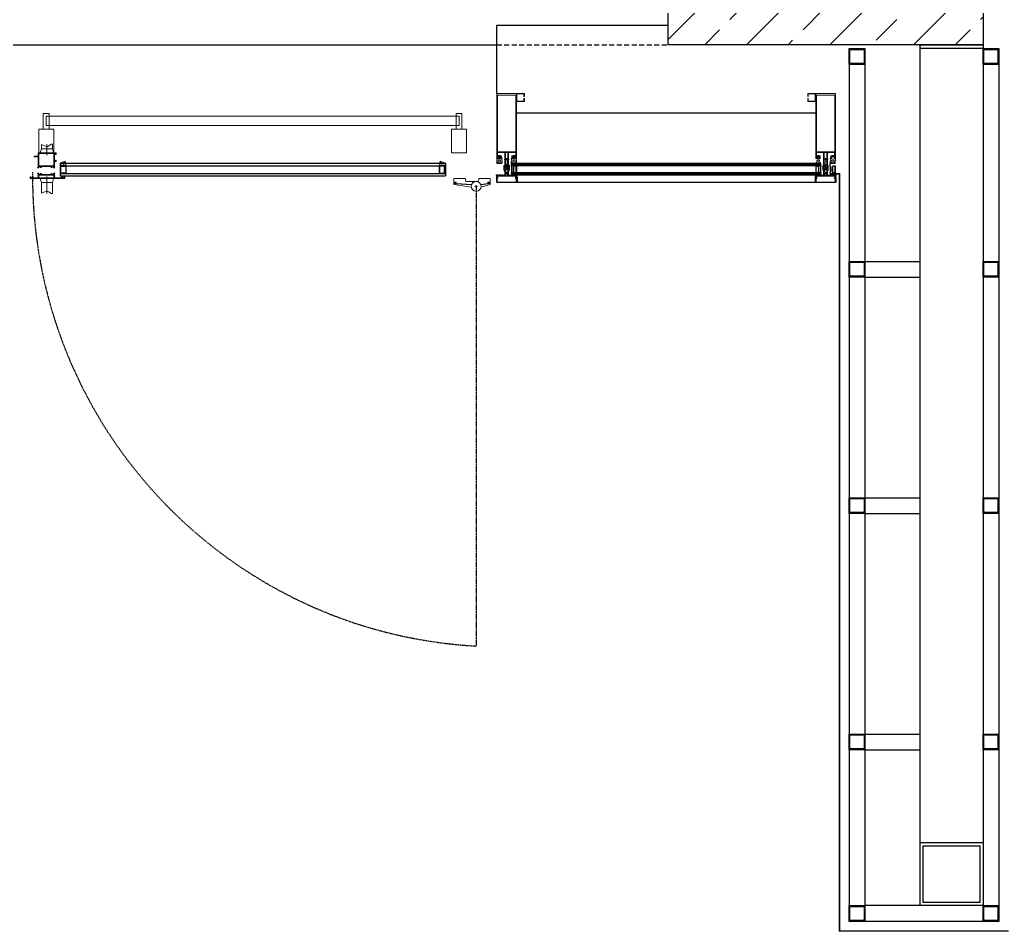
# Model space of a CAD drawing. Header units: metres. Extents: x -11418 to 773, y -8631 to 3561.
# Drawn here: x -1923.1 to -1672, y -8630.9 to -8399.5 of the extents above; entities that cross this region are included whole.
import ezdxf

# ---------------------------------------------------------------- set-up
doc = ezdxf.new("R2010")
doc.units = ezdxf.units.M
doc.header["$LTSCALE"] = 0.01
doc.header["$MEASUREMENT"] = 0
doc.linetypes.add('HIDDEN', pattern=[9.525, 6.35, -3.175])
doc.layers.get('0').update_dxf_attribs({"color": 30, "lineweight": 0})
for name, color, linetype in [('AG-DOOR-OPENING', 9, 'HIDDEN'), ('AG-ELEV-02', 152, 'Continuous'), ('AG-HIDDEN', 9, 'HIDDEN'), ('AR-STEEL', 122, 'Continuous'), ('CAM', 1, 'Continuous'), ('V-0_Hatch_Concrete', 252, 'Continuous'), ('V-2_Column', 160, 'Continuous')]:
    doc.layers.add(name, color=color, linetype=linetype)
doc.layers.add('AG-Profile_Aluminium', color=122, linetype='Continuous', lineweight=9)

# ---------------------------------------------------------------- blocks, each defined once
blk = doc.blocks.new('150714_ARSA$0$KOLON 80X120')
at = {"layer": 'V-0_Hatch_Concrete'}
h = blk.add_hatch(dxfattribs=at)
h.set_pattern_fill('ANSI33', color=256, scale=60)
h.set_pattern_definition([(45, (-19036.79, -4512.143), (-10.606602, 10.606602), []), (45, (-19026.183, -4512.143), (-10.606602, 10.606602), [7.5, -3.75])])
h.paths.add_polyline_path([(0, 100), (80, 100), (80, 0), (0, 0)])
at = {"layer": 'V-2_Column'}
blk.add_lwpolyline([(0, 100), (80, 100), (80, 0), (0, 0), (0, 100)], dxfattribs=at)
blk = doc.blocks.new('A$C0D064DF4')
at = {"layer": 'AG-Profile_Aluminium'}
for points in [[(410.5, -1327.3), (436, -1327.3), (436, -3249.6)], [(435, -3250.6), (435, -1328.3), (410.5, -1328.3)], [(865, -3250.6), (435, -3250.6)], [(436, -3249.6), (864, -3249.6)]]:
    blk.add_lwpolyline(points, dxfattribs=at)
blk = doc.blocks.new('A$C671812AB')
at = {"layer": 'AG-ELEV-02', "ltscale": 2.5}
for p, q in [((6993.9, -3273.1), (6993.9, -3098.5)), ((6993.9, -3098.5), (7428.9, -3098.5)), ((5753.9, -3148.5), (6993.9, -3148.5)), ((7803.9, -3322.6), (7043.9, -3322.6))]:
    blk.add_line(p, q, dxfattribs=at)
at = {"layer": 'AG-ELEV-02'}
for p, q in [((8068.9, -5174.1), (8068.9, -3158.5)), ((7888.9, -3198.5), (7888.9, -5334.1)), ((7928.9, -3198.5), (7928.9, -5334.1)), ((8228.9, -3198.5), (8228.9, -5174.1)), ((8268.9, -3198.5), (8268.9, -5334.1)), ((7045.4, -3482.8), (7045.4, -3498.5)), ((7802.5, -3482.8), (7802.5, -3498.5)), ((7855.4, -3482.8), (7855.4, -3498.5)), ((7805, -3498.5), (7045.4, -3498.5)), ((7928.9, -3698.5), (8068.9, -3698.5)), ((7928.9, -3738.5), (8068.9, -3738.5)), ((7928.9, -4298.5), (8068.9, -4298.5)), ((7928.9, -4338.5), (8068.9, -4338.5)), ((7928.9, -4898.5), (8068.9, -4898.5)), ((7928.9, -4938.5), (8068.9, -4938.5))]:
    blk.add_line(p, q, dxfattribs=at)
blk.add_lwpolyline([(8068.9, -3148.5), (8228.9, -3148.5), (8228.9, -3158.5), (8068.9, -3158.5)], close=True, dxfattribs=at)
for points in [[(8228.9, -5334.1), (7928.9, -5334.1)], [(8228.9, -5374.1), (7928.9, -5374.1)]]:
    blk.add_lwpolyline(points, dxfattribs=at)
at = {"layer": 'AG-HIDDEN', "ltscale": 200}
blk.add_line((6993.9, -3148.5), (7428.9, -3148.5), dxfattribs=at)
at = {"layer": 'AG-Profile_Aluminium'}
for points in [[(7034.7, -3436.3), (7034.3, -3437.1, -0.280185), (7033.9, -3437.4), (7032.8, -3437.4, -0.414214), (7032.3, -3436.9), (7032.3, -3431.9, -0.414214), (7033.8, -3430.4), (7035.7, -3430.4), (7035.7, -3429.9, -0.414214), (7036.2, -3429.4), (7039.2, -3429.4, -0.414214), (7039.7, -3429.9), (7039.7, -3430.4), (7041.9, -3430.4), (7041.9, -3423.9, 0.414214), (7040.4, -3422.4), (7023.9, -3422.4), (7023.9, -3439.4), (7024.5, -3439.4), (7024.5, -3440.2, -0.414898), (7024.3, -3440.4), (7023.9, -3440.4), (7023.9, -3458.4), (7022.9, -3459.4), (7022, -3459.4, -0.401727), (7020.7, -3458.3), (7021.2, -3458), (7020.7, -3457.7), (7020.7, -3456.9), (7020.7, -3456.9), (7021.2, -3456.6), (7020.7, -3456.3), (7020.7, -3455.4), (7021.2, -3455.2), (7020.7, -3454.9), (7020.7, -3454), (7021.2, -3453.7), (7020.7, -3453.5), (7020.7, -3452.6), (7021.2, -3452.3), (7020.7, -3452), (7020.7, -3451.2), (7021.2, -3450.9), (7020.7, -3450.6), (7020.7, -3449.8), (7021.2, -3449.5), (7020.7, -3449.2), (7020.7, -3448.4), (7021.2, -3448.1), (7020.7, -3447.8), (7020.7, -3447), (7021.2, -3446.7), (7020.7, -3446.4), (7020.7, -3445.6), (7021.2, -3445.3), (7020.7, -3445), (7020.7, -3444.2), (7021.2, -3443.9), (7020.7, -3443.6), (7020.7, -3442.7), (7021.2, -3442.5), (7020.7, -3442.2), (7020.7, -3441.7), (7019.3, -3440.3, 0.414204), (7018.6, -3440.3), (7017.1, -3441.7), (7017.1, -3442.9), (7016.6, -3443.2), (7017.1, -3443.4), (7017.1, -3444.3), (7016.6, -3444.6), (7017.1, -3444.9), (7017.1, -3445.7), (7016.6, -3446), (7017.1, -3446.3), (7017.1, -3447.1), (7016.6, -3447.4), (7017.1, -3447.7), (7017.1, -3448.5), (7016.6, -3448.8), (7017.1, -3449.1), (7017.1, -3449.9), (7016.6, -3450.2), (7017.1, -3450.5), (7017.1, -3451.3), (7016.6, -3451.6), (7017.1, -3451.9), (7017.1, -3452.8), (7016.6, -3453), (7017.1, -3453.3), (7017.1, -3454.2), (7016.6, -3454.5), (7017.1, -3454.7), (7017.1, -3455.6), (7016.6, -3455.9), (7017.1, -3456.2), (7017.1, -3457), (7016.6, -3457.3), (7017.1, -3457.6), (7017.1, -3458.4), (7016.6, -3458.7), (7016.9, -3458.9, -0.259555), (7016, -3459.4), (7014.9, -3459.4), (7013.9, -3458.4), (7013.9, -3440.4), (7013.5, -3440.4, -0.414214), (7013.3, -3440.2), (7013.3, -3439.4), (7013.9, -3439.4), (7013.9, -3422.4), (6997.4, -3422.4, 0.414214), (6995.9, -3423.9), (6995.9, -3430.4), (6998.1, -3430.4), (6998.1, -3429.9, -0.414214), (6998.6, -3429.4), (7001.6, -3429.4, -0.414214), (7002.1, -3429.9), (7002.1, -3430.4), (7004, -3430.4, -0.414214), (7005.5, -3431.9), (7005.5, -3436.9, -0.414214), (7005, -3437.4), (7004, -3437.4, -0.280185), (7003.6, -3437.1), (7003.1, -3436.3), (7003.1, -3435.9), (7004.3, -3435.9), (7004.3, -3432.9, 0.414214), (7003.8, -3432.4), (7000.6, -3432.4), (7000.1, -3431.9), (6999.6, -3432.4), (6996.4, -3432.4, 0.414214), (6995.9, -3432.9), (6995.9, -3435.9), (6997.1, -3435.9), (6997.1, -3436.3), (6996.7, -3437.1, -0.280185), (6996.3, -3437.4), (6994.4, -3437.4, -0.414214), (6993.9, -3436.9), (6993.9, -3273.1, -0.414214), (6994.4, -3272.6), (7043.4, -3272.6, -0.400911), (7043.9, -3273.1), (7043.9, -3436.9, -0.414214), (7043.4, -3437.4), (7041.6, -3437.4, -0.280185), (7041.2, -3437.1), (7040.7, -3436.3), (7040.7, -3435.9), (7041.9, -3435.9), (7041.9, -3432.9, 0.414214), (7041.4, -3432.4), (7038.2, -3432.4), (7037.7, -3431.9), (7037.2, -3432.4), (7034, -3432.4, 0.414214), (7033.5, -3432.9), (7033.5, -3435.9), (7034.7, -3435.9)], [(7844.7, -3436.3), (7844.3, -3437.1, -0.280185), (7843.9, -3437.4), (7842.8, -3437.4, -0.414214), (7842.3, -3436.9), (7842.3, -3431.9, -0.414214), (7843.8, -3430.4), (7845.7, -3430.4), (7845.7, -3429.9, -0.414214), (7846.2, -3429.4), (7849.2, -3429.4, -0.414214), (7849.7, -3429.9), (7849.7, -3430.4), (7851.9, -3430.4), (7851.9, -3423.9, 0.414214), (7850.4, -3422.4), (7833.9, -3422.4), (7833.9, -3439.4), (7834.5, -3439.4), (7834.5, -3440.2, -0.414898), (7834.3, -3440.4), (7833.9, -3440.4), (7833.9, -3458.4), (7832.9, -3459.4), (7832, -3459.4, -0.401727), (7830.7, -3458.3), (7831.2, -3458), (7830.7, -3457.7), (7830.7, -3456.9), (7830.7, -3456.9), (7831.2, -3456.6), (7830.7, -3456.3), (7830.7, -3455.4), (7831.2, -3455.2), (7830.7, -3454.9), (7830.7, -3454), (7831.2, -3453.7), (7830.7, -3453.5), (7830.7, -3452.6), (7831.2, -3452.3), (7830.7, -3452), (7830.7, -3451.2), (7831.2, -3450.9), (7830.7, -3450.6), (7830.7, -3449.8), (7831.2, -3449.5), (7830.7, -3449.2), (7830.7, -3448.4), (7831.2, -3448.1), (7830.7, -3447.8), (7830.7, -3447), (7831.2, -3446.7), (7830.7, -3446.4), (7830.7, -3445.6), (7831.2, -3445.3), (7830.7, -3445), (7830.7, -3444.2), (7831.2, -3443.9), (7830.7, -3443.6), (7830.7, -3442.7), (7831.2, -3442.5), (7830.7, -3442.2), (7830.7, -3441.7), (7829.3, -3440.3, 0.414204), (7828.6, -3440.3), (7827.1, -3441.7), (7827.1, -3442.9), (7826.6, -3443.2), (7827.1, -3443.4), (7827.1, -3444.3), (7826.6, -3444.6), (7827.1, -3444.9), (7827.1, -3445.7), (7826.6, -3446), (7827.1, -3446.3), (7827.1, -3447.1), (7826.6, -3447.4), (7827.1, -3447.7), (7827.1, -3448.5), (7826.6, -3448.8), (7827.1, -3449.1), (7827.1, -3449.9), (7826.6, -3450.2), (7827.1, -3450.5), (7827.1, -3451.3), (7826.6, -3451.6), (7827.1, -3451.9), (7827.1, -3452.8), (7826.6, -3453), (7827.1, -3453.3), (7827.1, -3454.2), (7826.6, -3454.5), (7827.1, -3454.7), (7827.1, -3455.6), (7826.6, -3455.9), (7827.1, -3456.2), (7827.1, -3457), (7826.6, -3457.3), (7827.1, -3457.6), (7827.1, -3458.4), (7826.6, -3458.7), (7826.9, -3458.9, -0.259555), (7826, -3459.4), (7824.9, -3459.4), (7823.9, -3458.4), (7823.9, -3440.4), (7823.5, -3440.4, -0.414214), (7823.3, -3440.2), (7823.3, -3439.4), (7823.9, -3439.4), (7823.9, -3422.4), (7807.4, -3422.4, 0.414214), (7805.9, -3423.9), (7805.9, -3430.4), (7808.1, -3430.4), (7808.1, -3429.9, -0.414214), (7808.6, -3429.4), (7811.6, -3429.4, -0.414214), (7812.1, -3429.9), (7812.1, -3430.4), (7814, -3430.4, -0.414214), (7815.5, -3431.9), (7815.5, -3436.9, -0.414214), (7815, -3437.4), (7814, -3437.4, -0.280185), (7813.6, -3437.1), (7813.1, -3436.3), (7813.1, -3435.9), (7814.3, -3435.9), (7814.3, -3432.9, 0.414214), (7813.8, -3432.4), (7810.6, -3432.4), (7810.1, -3431.9), (7809.6, -3432.4), (7806.4, -3432.4, 0.414214), (7805.9, -3432.9), (7805.9, -3435.9), (7807.1, -3435.9), (7807.1, -3436.3), (7806.7, -3437.1, -0.280185), (7806.3, -3437.4), (7804.4, -3437.4, -0.414214), (7803.9, -3436.9), (7803.9, -3273.1, -0.414214), (7804.4, -3272.6), (7853.4, -3272.6, -0.400911), (7853.9, -3273.1), (7853.9, -3436.9, -0.414214), (7853.4, -3437.4), (7851.6, -3437.4, -0.280185), (7851.2, -3437.1), (7850.7, -3436.3), (7850.7, -3435.9), (7851.9, -3435.9), (7851.9, -3432.9, 0.414214), (7851.4, -3432.4), (7848.2, -3432.4), (7847.7, -3431.9), (7847.2, -3432.4), (7844, -3432.4, 0.414214), (7843.5, -3432.9), (7843.5, -3435.9), (7844.7, -3435.9)], [(7019.3, -3437.7, 0.414204), (7018.6, -3437.7), (7016.6, -3439.6, -0.668177), (7015.8, -3439.2), (7015.8, -3422.4), (7022.1, -3422.4), (7022.1, -3439.2, -0.668169), (7021.2, -3439.6)], [(7829.3, -3437.7, 0.414204), (7828.6, -3437.7), (7826.6, -3439.6, -0.668177), (7825.8, -3439.2), (7825.8, -3422.4), (7832.1, -3422.4), (7832.1, -3439.2, -0.668169), (7831.2, -3439.6)], [(7020.7, -3477.7), (7020.7, -3478.1), (7021.2, -3478.9, 0.280182), (7021.6, -3479.2), (7023.4, -3479.2, 0.414214), (7023.9, -3478.7), (7023.9, -3469.2, -0.198912), (7024.5, -3467.8), (7025.3, -3467, 0.198912), (7025.9, -3465.6), (7025.9, -3455.7, 0.414214), (7025.4, -3455.2), (7024.6, -3455.2, 0.414214), (7024.1, -3455.7), (7024.1, -3463.9, -0.414156), (7023.6, -3464.4), (7020.2, -3464.4, -0.414272), (7019.7, -3463.9), (7019.7, -3462.9, -0.414214), (7019.8, -3462.8), (7020.1, -3462.8, -0.244698), (7020.2, -3462.8), (7020.9, -3463.8, 0.414214), (7021.2, -3463.9), (7021.5, -3463.7), (7020.6, -3462.3, 0.244698), (7020.3, -3462.2), (7020, -3462.2, -0.414214), (7019.7, -3461.9), (7019.7, -3460.7, -0.414214), (7019.8, -3460.6), (7020.1, -3460.6, -0.244698), (7020.2, -3460.6), (7020.9, -3461.6, 0.414214), (7021.2, -3461.7), (7021.5, -3461.4), (7020.6, -3460.1, 0.244698), (7020.3, -3460), (7020, -3460, -0.414214), (7019.7, -3459.7), (7019.7, -3458.4, -0.414214), (7019.8, -3458.3), (7020.1, -3458.3, -0.244698), (7020.2, -3458.4), (7020.9, -3459.4, 0.414214), (7021.2, -3459.4), (7021.5, -3459.2), (7020.6, -3457.9, 0.244698), (7020.3, -3457.7), (7020, -3457.7, -0.414214), (7019.7, -3457.4), (7019.7, -3456.2, -0.414214), (7019.8, -3456.1), (7020.1, -3456.1, -0.244698), (7020.2, -3456.2), (7020.9, -3457.1, 0.414214), (7021.2, -3457.2), (7021.5, -3457), (7020.6, -3455.6, 0.244698), (7020.3, -3455.5), (7020, -3455.5, -0.414214), (7019.7, -3455.2), (7019.7, -3454, -0.414214), (7019.8, -3453.9), (7020, -3453.9, -0.244698), (7020.1, -3453.9), (7020.9, -3455.1, 0.414214), (7021.2, -3455.1), (7021.5, -3454.9), (7019.9, -3452.6, 0), (7019.9, -3452.6, 0.244698), (7019.1, -3452.2), (7018.8, -3452.2, 0.244698), (7018, -3452.6), (7016.4, -3454.9), (7016.7, -3455.1, 0.414214), (7017, -3455.1), (7017.8, -3453.9, -0.244698), (7017.9, -3453.9), (7018, -3453.9, -0.414214), (7018.1, -3454), (7018.1, -3455.2, -0.414214), (7017.8, -3455.5), (7017.5, -3455.5, 0.244698), (7017.3, -3455.6), (7016.4, -3457), (7016.7, -3457.2, 0.414214), (7017, -3457.1), (7017.7, -3456.2, -0.244698), (7017.8, -3456.1), (7018, -3456.1, -0.414214), (7018.1, -3456.2), (7018.1, -3457.4, -0.414214), (7017.8, -3457.7), (7017.5, -3457.7, 0.244698), (7017.3, -3457.9), (7016.4, -3459.2), (7016.7, -3459.4, 0.414214), (7017, -3459.4), (7017.7, -3458.4, -0.244698), (7017.8, -3458.3), (7018, -3458.3, -0.414214), (7018.1, -3458.4), (7018.1, -3459.7, -0.414214), (7017.8, -3460), (7017.5, -3460, 0.244698), (7017.3, -3460.1), (7016.4, -3461.4), (7016.7, -3461.7, 0.414214), (7017, -3461.6), (7017.7, -3460.6, -0.244698), (7017.8, -3460.6), (7018, -3460.6, -0.414214), (7018.1, -3460.7), (7018.1, -3461.9, -0.414214), (7017.8, -3462.2), (7017.5, -3462.2, 0.244698), (7017.3, -3462.3), (7016.4, -3463.7), (7016.7, -3463.9, 0.414214), (7017, -3463.8), (7017.7, -3462.8, -0.244698), (7017.8, -3462.8), (7018, -3462.8, -0.414214), (7018.1, -3462.9), (7018.1, -3463.9, -0.414214), (7017.6, -3464.4), (7014.2, -3464.4, -0.414214), (7013.7, -3463.9), (7013.7, -3455.7, 0.414214), (7013.2, -3455.2), (7012.4, -3455.2, 0.414214), (7011.9, -3455.7), (7011.9, -3465.6, 0.198912), (7012.5, -3467), (7013.3, -3467.8, -0.198912), (7013.9, -3469.2), (7013.9, -3478.7, 0.414214), (7014.4, -3479.2), (7016.3, -3479.2, 0.280182), (7016.7, -3478.9), (7017.1, -3478.1), (7017.1, -3477.7), (7015.9, -3477.7), (7015.9, -3474.7, -0.414214), (7016.4, -3474.2), (7018.4, -3474.2), (7018.9, -3473.7), (7019.4, -3474.2), (7021.4, -3474.2, -0.414214), (7021.9, -3474.7), (7021.9, -3477.7)], [(7830.7, -3477.7), (7830.7, -3478.1), (7831.2, -3478.9, 0.280182), (7831.6, -3479.2), (7833.4, -3479.2, 0.414214), (7833.9, -3478.7), (7833.9, -3469.2, -0.198912), (7834.5, -3467.8), (7835.3, -3467, 0.198912), (7835.9, -3465.6), (7835.9, -3455.7, 0.414214), (7835.4, -3455.2), (7834.6, -3455.2, 0.414214), (7834.1, -3455.7), (7834.1, -3463.9, -0.414156), (7833.6, -3464.4), (7830.2, -3464.4, -0.414272), (7829.7, -3463.9), (7829.7, -3462.9, -0.414214), (7829.8, -3462.8), (7830.1, -3462.8, -0.244698), (7830.2, -3462.8), (7830.9, -3463.8, 0.414214), (7831.2, -3463.9), (7831.5, -3463.7), (7830.6, -3462.3, 0.244698), (7830.3, -3462.2), (7830, -3462.2, -0.414214), (7829.7, -3461.9), (7829.7, -3460.7, -0.414214), (7829.8, -3460.6), (7830.1, -3460.6, -0.244698), (7830.2, -3460.6), (7830.9, -3461.6, 0.414214), (7831.2, -3461.7), (7831.5, -3461.4), (7830.6, -3460.1, 0.244698), (7830.3, -3460), (7830, -3460, -0.414214), (7829.7, -3459.7), (7829.7, -3458.4, -0.414214), (7829.8, -3458.3), (7830.1, -3458.3, -0.244698), (7830.2, -3458.4), (7830.9, -3459.4, 0.414214), (7831.2, -3459.4), (7831.5, -3459.2), (7830.6, -3457.9, 0.244698), (7830.3, -3457.7), (7830, -3457.7, -0.414214), (7829.7, -3457.4), (7829.7, -3456.2, -0.414214), (7829.8, -3456.1), (7830.1, -3456.1, -0.244698), (7830.2, -3456.2), (7830.9, -3457.1, 0.414214), (7831.2, -3457.2), (7831.5, -3457), (7830.6, -3455.6, 0.244698), (7830.3, -3455.5), (7830, -3455.5, -0.414214), (7829.7, -3455.2), (7829.7, -3454, -0.414214), (7829.8, -3453.9), (7830, -3453.9, -0.244698), (7830.1, -3453.9), (7830.9, -3455.1, 0.414214), (7831.2, -3455.1), (7831.5, -3454.9), (7829.9, -3452.6, 0), (7829.9, -3452.6, 0.244698), (7829.1, -3452.2), (7828.8, -3452.2, 0.244698), (7828, -3452.6), (7826.4, -3454.9), (7826.7, -3455.1, 0.414214), (7827, -3455.1), (7827.8, -3453.9, -0.244698), (7827.9, -3453.9), (7828, -3453.9, -0.414214), (7828.1, -3454), (7828.1, -3455.2, -0.414214), (7827.8, -3455.5), (7827.5, -3455.5, 0.244698), (7827.3, -3455.6), (7826.4, -3457), (7826.7, -3457.2, 0.414214), (7827, -3457.1), (7827.7, -3456.2, -0.244698), (7827.8, -3456.1), (7828, -3456.1, -0.414214), (7828.1, -3456.2), (7828.1, -3457.4, -0.414214), (7827.8, -3457.7), (7827.5, -3457.7, 0.244698), (7827.3, -3457.9), (7826.4, -3459.2), (7826.7, -3459.4, 0.414214), (7827, -3459.4), (7827.7, -3458.4, -0.244698), (7827.8, -3458.3), (7828, -3458.3, -0.414214), (7828.1, -3458.4), (7828.1, -3459.7, -0.414214), (7827.8, -3460), (7827.5, -3460, 0.244698), (7827.3, -3460.1), (7826.4, -3461.4), (7826.7, -3461.7, 0.414214), (7827, -3461.6), (7827.7, -3460.6, -0.244698), (7827.8, -3460.6), (7828, -3460.6, -0.414214), (7828.1, -3460.7), (7828.1, -3461.9, -0.414214), (7827.8, -3462.2), (7827.5, -3462.2, 0.244698), (7827.3, -3462.3), (7826.4, -3463.7), (7826.7, -3463.9, 0.414214), (7827, -3463.8), (7827.7, -3462.8, -0.244698), (7827.8, -3462.8), (7828, -3462.8, -0.414214), (7828.1, -3462.9), (7828.1, -3463.9, -0.414214), (7827.6, -3464.4), (7824.2, -3464.4, -0.414214), (7823.7, -3463.9), (7823.7, -3455.7, 0.414214), (7823.2, -3455.2), (7822.4, -3455.2, 0.414214), (7821.9, -3455.7), (7821.9, -3465.6, 0.198912), (7822.5, -3467), (7823.3, -3467.8, -0.198912), (7823.9, -3469.2), (7823.9, -3478.7, 0.414214), (7824.4, -3479.2), (7826.3, -3479.2, 0.280182), (7826.7, -3478.9), (7827.1, -3478.1), (7827.1, -3477.7), (7825.9, -3477.7), (7825.9, -3474.7, -0.414214), (7826.4, -3474.2), (7828.4, -3474.2), (7828.9, -3473.7), (7829.4, -3474.2), (7831.4, -3474.2, -0.414214), (7831.9, -3474.7), (7831.9, -3477.7)], [(7018.9, -3497.2), (7042.9, -3497.2, 0.415475), (7043.1, -3497), (7043.1, -3489.1), (7041.8, -3488, -0.734294), (7043.1, -3484.8, 0.180054), (7043.7, -3484.6), (7043.7, -3483.2, -1.029401), (7044.4, -3483.2), (7044.4, -3497, -0.414214), (7042.9, -3498.5), (6995, -3498.5, -0.414214), (6993.5, -3497), (6993.5, -3483.2, -1.029594), (6994.2, -3483.2), (6994.2, -3484.6, 0.18004), (6994.8, -3484.8, -0.734976), (6996.1, -3488), (6994.8, -3489.1), (6994.8, -3497, 0.415536), (6995, -3497.2)], [(7828.9, -3497.2), (7852.9, -3497.2, 0.415475), (7853.1, -3497), (7853.1, -3489.1), (7851.8, -3488, -0.734294), (7853.1, -3484.8, 0.180054), (7853.7, -3484.6), (7853.7, -3483.2, -1.029401), (7854.4, -3483.2), (7854.4, -3497, -0.414214), (7852.9, -3498.5), (7805, -3498.5, -0.414214), (7803.5, -3497), (7803.5, -3483.2, -1.029594), (7804.2, -3483.2), (7804.2, -3484.6, 0.18004), (7804.8, -3484.8, -0.734976), (7806.1, -3488), (7804.8, -3489.1), (7804.8, -3497, 0.415536), (7805, -3497.2)]]:
    blk.add_lwpolyline(points, format="xyb", close=True, dxfattribs=at)
for points in [[(7042.1, -3420.5), (6995.8, -3420.5), (6995.8, -3276.6), (7042.1, -3276.6)], [(7852.1, -3420.5), (7805.8, -3420.5), (7805.8, -3276.6), (7852.1, -3276.6)], [(7015.9, -3472.2), (7021.9, -3472.2), (7021.9, -3466.4), (7015.9, -3466.4)], [(7825.9, -3472.2), (7831.9, -3472.2), (7831.9, -3466.4), (7825.9, -3466.4)]]:
    blk.add_lwpolyline(points, close=True, dxfattribs=at)
for points in [[(7062.9, -3280.1), (7063.9, -3280.1), (7062.9, -3280.1), (7062.9, -3273.6), (7044.9, -3273.6), (7044.9, -3291.6), (7062.9, -3291.6), (7062.9, -3285.1), (7063.9, -3285.1), (7063.9, -3292.6), (7043.9, -3292.6), (7043.9, -3272.6), (7063.9, -3272.6), (7063.9, -3280.1)], [(7784.9, -3280.1), (7783.9, -3280.1), (7784.9, -3280.1), (7784.9, -3273.6), (7802.9, -3273.6), (7802.9, -3291.6), (7784.9, -3291.6), (7784.9, -3285.1), (7783.9, -3285.1), (7783.9, -3292.6), (7803.9, -3292.6), (7803.9, -3272.6), (7783.9, -3272.6), (7783.9, -3280.1)]]:
    blk.add_lwpolyline(points, dxfattribs=at)
at = {"layer": 'AG-Profile_Aluminium', "color": 9}
for points in [[(7004, -3450.4, 0.433199), (7007.2, -3447.4), (7006.3, -3438.7, -0.414214), (7006.6, -3438.4), (7007, -3438.4, 0.414214), (7007.3, -3438.1), (7007.3, -3437.7, 0.414214), (7007, -3437.4), (7004, -3437.4, -0.414214), (7003, -3436.4), (7003, -3435.1), (7004, -3435.1), (7004, -3434.6, 0.384615), (6996.2, -3434.6), (6996.2, -3435.1), (6997.3, -3435.1), (6997.3, -3436.4, -0.414214), (6996.3, -3437.4), (6993.9, -3437.4), (6994.3, -3449, 0.213288), (6995.6, -3450.4, -0.005109)], [(7001.5, -3434.3, 0.142901), (6998.8, -3434.3), (6998.8, -3437.1, 0.414214), (6999.1, -3437.4), (7001.2, -3437.4, 0.414214), (7001.5, -3437.1)], [(7033.9, -3450.4, -0.433199), (7030.7, -3447.4), (7031.5, -3438.7, 0.414214), (7031.2, -3438.4), (7030.8, -3438.4, -0.414214), (7030.5, -3438.1), (7030.5, -3437.7, -0.414214), (7030.8, -3437.4), (7033.9, -3437.4, 0.414214), (7034.9, -3436.4), (7034.9, -3435.1), (7033.8, -3435.1), (7033.8, -3434.6, -0.384615), (7041.6, -3434.6), (7041.6, -3435.1), (7040.6, -3435.1), (7040.6, -3436.4, 0.414214), (7041.6, -3437.4), (7043.9, -3437.4), (7043.6, -3449, -0.213288), (7042.3, -3450.4, 0.005109)], [(7036.4, -3434.3, -0.142901), (7039.1, -3434.3), (7039.1, -3437.1, -0.414214), (7038.8, -3437.4), (7036.7, -3437.4, -0.414214), (7036.4, -3437.1)], [(7811.5, -3434.3, 0.142901), (7808.8, -3434.3), (7808.8, -3437.1, 0.414214), (7809.1, -3437.4), (7811.2, -3437.4, 0.414214), (7811.5, -3437.1)], [(7843.9, -3450.4, -0.433199), (7840.7, -3447.4), (7841.5, -3438.7, 0.414214), (7841.2, -3438.4), (7840.8, -3438.4, -0.414214), (7840.5, -3438.1), (7840.5, -3437.7, -0.414214), (7840.8, -3437.4), (7843.9, -3437.4, 0.414214), (7844.9, -3436.4), (7844.9, -3435.1), (7843.8, -3435.1), (7843.8, -3434.6, -0.384615), (7851.6, -3434.6), (7851.6, -3435.1), (7850.6, -3435.1), (7850.6, -3436.4, 0.414214), (7851.6, -3437.4), (7853.9, -3437.4), (7853.6, -3449, -0.213288), (7852.3, -3450.4, 0.005109)], [(6995.4, -3447.4), (6995.9, -3447.4), (6996, -3446.9), (7004.3, -3445.9), (7004.3, -3446.4), (7004.8, -3446.4), (7005.7, -3447.4, -0.436697), (7003.6, -3449.4, 0.010178), (6995.6, -3449.3, -0.26621), (6995.3, -3448.7), (6994.9, -3447.9, -0.414214)], [(7003.3, -3443.5, 0.425894), (7003.7, -3442.9), (7003.4, -3440.8, 0.3686), (7002.9, -3440.4), (6997.9, -3440.4, 0.375315), (6997.4, -3440.8), (6997, -3443.6, 0.490444), (6997.6, -3444.2)], [(7042.5, -3447.4), (7041.9, -3447.4), (7041.9, -3446.9), (7033.6, -3445.9), (7033.5, -3446.4), (7033, -3446.4), (7032.2, -3447.4, 0.436697), (7034.3, -3449.4, -0.010178), (7042.3, -3449.3, 0.26621), (7042.6, -3448.7), (7043, -3447.9, 0.414214)], [(7034.6, -3443.5, -0.425894), (7034.2, -3442.9), (7034.5, -3440.8, -0.3686), (7035, -3440.4), (7040, -3440.4, -0.375315), (7040.5, -3440.8), (7040.9, -3443.6, -0.490444), (7040.3, -3444.2)], [(7805.4, -3447.4), (7805.9, -3447.4), (7806, -3446.9), (7814.3, -3445.9), (7814.3, -3446.4), (7814.8, -3446.4), (7815.7, -3447.4, -0.436697), (7813.6, -3449.4, 0.010178), (7805.6, -3449.3, -0.26621), (7805.3, -3448.7), (7804.9, -3447.9, -0.414214)], [(7813.3, -3443.5, 0.425894), (7813.7, -3442.9), (7813.4, -3440.8, 0.3686), (7812.9, -3440.4), (7807.9, -3440.4, 0.375315), (7807.4, -3440.8), (7807, -3443.6, 0.490444), (7807.6, -3444.2)], [(7852.5, -3447.4), (7851.9, -3447.4), (7851.9, -3446.9), (7843.6, -3445.9), (7843.5, -3446.4), (7843, -3446.4), (7842.2, -3447.4, 0.436697), (7844.3, -3449.4, -0.010178), (7852.3, -3449.3, 0.26621), (7852.6, -3448.7), (7853, -3447.9, 0.414214)], [(7844.6, -3443.5, -0.425894), (7844.2, -3442.9), (7844.5, -3440.8, -0.3686), (7845, -3440.4), (7850, -3440.4, -0.375315), (7850.5, -3440.8), (7850.9, -3443.6, -0.490444), (7850.3, -3444.2)], [(7032.6, -3479.1), (7032.1, -3479.9), (7031.2, -3479.9), (7031.6, -3479.1, 0.834458), (7031.1, -3479.1), (7030.6, -3479.9), (7029.7, -3479.9), (7030.1, -3479.1, 0.834458), (7029.6, -3479.1), (7029.1, -3479.9), (7028.2, -3479.9), (7028.2, -3479.6, 0.363249), (7027.9, -3479.4), (7021.6, -3479.4, -0.414214), (7020.6, -3478.4), (7020.6, -3477.6), (7021.6, -3477.6), (7021.6, -3477.1, 0.543452), (7016.2, -3477.1), (7016.2, -3477.6), (7017.3, -3477.6), (7017.3, -3478.4, -0.414214), (7016.3, -3479.4), (7009.9, -3479.4, 0.363249), (7009.7, -3479.6), (7009.6, -3479.9), (7008.7, -3479.9), (7008.2, -3479.1, 0.834458), (7007.7, -3479.1), (7008.1, -3479.9), (7007.2, -3479.9), (7006.7, -3479.1, 0.834458), (7006.2, -3479.1), (7006.6, -3479.9), (7005.7, -3479.9), (7005.2, -3479.1, 0.834458), (7004.7, -3479.1), (7005.1, -3479.9), (7004.2, -3479.9), (7003.7, -3479.1, 0.834458), (7003.2, -3479.1), (7003.6, -3479.9), (7002.7, -3479.9), (7002.2, -3479.1, 0.834458), (7001.7, -3479.1), (7002.1, -3479.9), (7001.2, -3479.9), (7000.7, -3479.1, 0.834458), (7000.2, -3479.1), (7000.6, -3479.9), (6999.7, -3479.9), (6999.2, -3479.1, 0.834458), (6998.7, -3479.1), (6999.1, -3479.9), (6998.2, -3479.9), (6997.7, -3479.1, 0.834458), (6997.2, -3479.1), (6997.6, -3479.9), (6996.7, -3479.9), (6996.2, -3479.1, 0.834458), (6995.7, -3479.1), (6996.1, -3479.9), (6995.2, -3479.9), (6994.7, -3479.1, 0.833224), (6994.2, -3479.1), (6994.2, -3479.3, -0.121295), (6994.4, -3480, -0.083975), (6992.3, -3479, 0.853065), (6992, -3479.4, -0.075674), (6993.8, -3481.7, 0.344474), (6994.8, -3482.4), (7016.7, -3482.4, 0.253164), (7017.5, -3482, -0.541002), (7020.3, -3482, 0.253164), (7021.1, -3482.4), (7043, -3482.4, 0.344474), (7044, -3481.7, -0.075525), (7045.8, -3479.3, 0.853065), (7045.5, -3478.9, -0.085692), (7043.4, -3480, -0.114183), (7043.6, -3479.2), (7043.6, -3479.1, 0.833224), (7043.1, -3479.1), (7042.6, -3479.9), (7041.7, -3479.9), (7042.1, -3479.1, 0.834458), (7041.6, -3479.1), (7041.1, -3479.9), (7040.2, -3479.9), (7040.6, -3479.1, 0.834458), (7040.1, -3479.1), (7039.6, -3479.9), (7038.7, -3479.9), (7039.1, -3479.1, 0.834458), (7038.6, -3479.1), (7038.1, -3479.9), (7037.2, -3479.9), (7037.6, -3479.1, 0.834458), (7037.1, -3479.1), (7036.6, -3479.9), (7035.7, -3479.9), (7036.1, -3479.1, 0.834458), (7035.6, -3479.1), (7035.1, -3479.9), (7034.2, -3479.9), (7034.6, -3479.1, 0.834458), (7034.1, -3479.1), (7033.6, -3479.9), (7032.7, -3479.9), (7033.1, -3479.1, 0.834458)], [(7842.6, -3479.1), (7842.1, -3479.9), (7841.2, -3479.9), (7841.6, -3479.1, 0.834458), (7841.1, -3479.1), (7840.6, -3479.9), (7839.7, -3479.9), (7840.1, -3479.1, 0.834458), (7839.6, -3479.1), (7839.1, -3479.9), (7838.2, -3479.9), (7838.2, -3479.6, 0.363249), (7837.9, -3479.4), (7831.6, -3479.4, -0.414214), (7830.6, -3478.4), (7830.6, -3477.6), (7831.6, -3477.6), (7831.6, -3477.1, 0.543452), (7826.2, -3477.1), (7826.2, -3477.6), (7827.3, -3477.6), (7827.3, -3478.4, -0.414214), (7826.3, -3479.4), (7819.9, -3479.4, 0.363249), (7819.7, -3479.6), (7819.6, -3479.9), (7818.7, -3479.9), (7818.2, -3479.1, 0.834458), (7817.7, -3479.1), (7818.1, -3479.9), (7817.2, -3479.9), (7816.7, -3479.1, 0.834458), (7816.2, -3479.1), (7816.6, -3479.9), (7815.7, -3479.9), (7815.2, -3479.1, 0.834458), (7814.7, -3479.1), (7815.1, -3479.9), (7814.2, -3479.9), (7813.7, -3479.1, 0.834458), (7813.2, -3479.1), (7813.6, -3479.9), (7812.7, -3479.9), (7812.2, -3479.1, 0.834458), (7811.7, -3479.1), (7812.1, -3479.9), (7811.2, -3479.9), (7810.7, -3479.1, 0.834458), (7810.2, -3479.1), (7810.6, -3479.9), (7809.7, -3479.9), (7809.2, -3479.1, 0.834458), (7808.7, -3479.1), (7809.1, -3479.9), (7808.2, -3479.9), (7807.7, -3479.1, 0.834458), (7807.2, -3479.1), (7807.6, -3479.9), (7806.7, -3479.9), (7806.2, -3479.1, 0.834458), (7805.7, -3479.1), (7806.1, -3479.9), (7805.2, -3479.9), (7804.7, -3479.1, 0.833224), (7804.2, -3479.1), (7804.2, -3479.3, -0.121295), (7804.4, -3480, -0.083975), (7802.3, -3479, 0.853065), (7802, -3479.4, -0.075674), (7803.8, -3481.7, 0.344474), (7804.8, -3482.4), (7826.7, -3482.4, 0.253164), (7827.5, -3482, -0.541002), (7830.3, -3482, 0.253164), (7831.1, -3482.4), (7853, -3482.4, 0.344474), (7854, -3481.7, -0.075525), (7855.8, -3479.3, 0.853065), (7855.5, -3478.9, -0.085692), (7853.4, -3480, -0.114183), (7853.6, -3479.2), (7853.6, -3479.1, 0.833224), (7853.1, -3479.1), (7852.6, -3479.9), (7851.7, -3479.9), (7852.1, -3479.1, 0.834458), (7851.6, -3479.1), (7851.1, -3479.9), (7850.2, -3479.9), (7850.6, -3479.1, 0.834458), (7850.1, -3479.1), (7849.6, -3479.9), (7848.7, -3479.9), (7849.1, -3479.1, 0.834458), (7848.6, -3479.1), (7848.1, -3479.9), (7847.2, -3479.9), (7847.6, -3479.1, 0.834458), (7847.1, -3479.1), (7846.6, -3479.9), (7845.7, -3479.9), (7846.1, -3479.1, 0.834458), (7845.6, -3479.1), (7845.1, -3479.9), (7844.2, -3479.9), (7844.6, -3479.1, 0.834458), (7844.1, -3479.1), (7843.6, -3479.9), (7842.7, -3479.9), (7843.1, -3479.1, 0.834458)]]:
    blk.add_lwpolyline(points, format="xyb", close=True, dxfattribs=at)
at = {"layer": 'AR-STEEL'}
for points in [[(7888.9, -3158.5), (7928.9, -3158.5), (7928.9, -3198.5), (7888.9, -3198.5)], [(7890.9, -3160.5), (7926.9, -3160.5), (7926.9, -3196.5), (7890.9, -3196.5)], [(8228.9, -3158.5), (8268.9, -3158.5), (8268.9, -3198.5), (8228.9, -3198.5)], [(8230.9, -3160.5), (8266.9, -3160.5), (8266.9, -3196.5), (8230.9, -3196.5)], [(7888.9, -3698.5), (7928.9, -3698.5), (7928.9, -3738.5), (7888.9, -3738.5)], [(7890.9, -3700.5), (7926.9, -3700.5), (7926.9, -3736.5), (7890.9, -3736.5)], [(8228.9, -3698.5), (8268.9, -3698.5), (8268.9, -3738.5), (8228.9, -3738.5)], [(8230.9, -3700.5), (8266.9, -3700.5), (8266.9, -3736.5), (8230.9, -3736.5)], [(7888.9, -4298.5), (7928.9, -4298.5), (7928.9, -4338.5), (7888.9, -4338.5)], [(7890.9, -4300.5), (7926.9, -4300.5), (7926.9, -4336.5), (7890.9, -4336.5)], [(8228.9, -4298.5), (8268.9, -4298.5), (8268.9, -4338.5), (8228.9, -4338.5)], [(8230.9, -4300.5), (8266.9, -4300.5), (8266.9, -4336.5), (8230.9, -4336.5)], [(7888.9, -4898.5), (7928.9, -4898.5), (7928.9, -4938.5), (7888.9, -4938.5)], [(7890.9, -4900.5), (7926.9, -4900.5), (7926.9, -4936.5), (7890.9, -4936.5)], [(8228.9, -4898.5), (8268.9, -4898.5), (8268.9, -4938.5), (8228.9, -4938.5)], [(8230.9, -4900.5), (8266.9, -4900.5), (8266.9, -4936.5), (8230.9, -4936.5)], [(8076.9, -5326.1), (8076.9, -5182.1), (8220.9, -5182.1), (8220.9, -5326.1)], [(7888.9, -5334.1), (7928.9, -5334.1), (7928.9, -5374.1), (7888.9, -5374.1)], [(7890.9, -5336.1), (7926.9, -5336.1), (7926.9, -5372.1), (7890.9, -5372.1)], [(8228.9, -5334.1), (8268.9, -5334.1), (8268.9, -5374.1), (8228.9, -5374.1)], [(8230.9, -5336.1), (8266.9, -5336.1), (8266.9, -5372.1), (8230.9, -5372.1)]]:
    blk.add_lwpolyline(points, close=True, dxfattribs=at)
blk.add_lwpolyline([(8068.9, -5334.1), (8068.9, -5174.1), (8228.9, -5174.1), (8228.9, -5334.1), (8068.9, -5334.1)], dxfattribs=at)
at = {"layer": 'CAM'}
for p, q in [((7031, -3456.4), (7031, -3450.4)), ((7816.9, -3450.4), (7031, -3450.4)), ((7816.9, -3452.4), (7031, -3452.4)), ((7816.9, -3454.4), (7031, -3454.4)), ((7816.9, -3456.4), (7031, -3456.4)), ((7816.9, -3456.4), (7816.9, -3450.4)), ((7841, -3456.4), (7841, -3450.4)), ((7031, -3473.4), (7031, -3479.4)), ((7816.9, -3473.4), (7031, -3473.4)), ((7816.9, -3475.4), (7031, -3475.4)), ((7816.9, -3477.4), (7031, -3477.4)), ((7816.9, -3479.4), (7031, -3479.4)), ((7816.9, -3479.4), (7816.9, -3473.4)), ((7841, -3473.4), (7841, -3479.4))]:
    blk.add_line(p, q, dxfattribs=at)
for points in [[(7043.7, -3456.4), (7043.7, -3473.4), (7038, -3473.4), (7036, -3471.4), (7036, -3458.4), (7038, -3456.4)], [(7043, -3457.1), (7038.3, -3457.1), (7036.7, -3458.7), (7036.7, -3471.1), (7038.3, -3472.7), (7043, -3472.7)], [(7804.2, -3456.4), (7804.2, -3473.4), (7809.9, -3473.4), (7811.9, -3471.4), (7811.9, -3458.4), (7809.9, -3456.4)], [(7804.9, -3457.1), (7809.6, -3457.1), (7811.2, -3458.7), (7811.2, -3471.1), (7809.6, -3472.7), (7804.9, -3472.7)], [(7853.7, -3456.4), (7853.7, -3473.4), (7848, -3473.4), (7846, -3471.4), (7846, -3458.4), (7848, -3456.4)], [(7853, -3457.1), (7848.3, -3457.1), (7846.7, -3458.7), (7846.7, -3471.1), (7848.3, -3472.7), (7853, -3472.7)]]:
    blk.add_lwpolyline(points, close=True, dxfattribs=at)
for centre, start, end in [((6991.7, -3464.9), 347.7895, 12.2105), ((7856.1, -3464.9), 167.7895, 192.2105), ((7801.7, -3464.9), 347.7895, 12.2105)]:
    blk.add_arc(centre, 40.2, start, end, dxfattribs=at)
blk.add_blockref('A$C0D064DF4', (7428.9, -2148.5))
blk = doc.blocks.new('kol2')
for p, q in [((-14, 0), (-16.7, -10)), ((-14, 0), (-14, 11)), ((-14, 0), (14, 0)), ((14, 0), (14, 12.2)), ((14, 0), (16.7, -10)), ((-14, -85), (-16.7, -75)), ((14, -85), (16.7, -75)), ((-14, -85), (14, -85)), ((-14, -85), (-14, -111.9)), ((14, -85), (14, -113.1))]:
    blk.add_line(p, q)
at = {"color": 1}
for p, q in [((0, 12.4), (0, -15.3)), ((0, -112.9), (0, -69.7))]:
    blk.add_line(p, q, dxfattribs=at)
at = {"color": 9}
for points, start_tangent, end_tangent in [([(14, 12.2), (2.4, 6.7), (-14, 11)], (-0.984808, 0.173648), (-0.996195, 0.087156)), ([(14, -113.1), (2.4, -107.7), (-14, -111.9)], (-0.984808, -0.173648), (-0.996195, -0.087156))]:
    blk.add_spline(points, degree=3, dxfattribs=dict(at, start_tangent=start_tangent, end_tangent=end_tangent))
blk = doc.blocks.new('domina')
for p, q in [((44.7, -20), (38.3, -20)), ((41.5, -7.5), (44, -7.5)), ((41.5, -16.8), (41.5, -22.8))]:
    blk.add_line(p, q)
for points in [[(30.1, -14.8), (-9, -12.4), (-9, -9.4), (-13, -9.1), (-13, -11.1), (-11, -11.2), (-11, -12.2), (-15, -12), (-15, 0), (14, 0), (14, -3.5, 0.414214), (18, -7.5), (41.5, -7.5)], [(44, -7.5, 0.414214), (48, -3.5), (48, 0), (77, 0), (77, -12), (73, -12.2), (73, -11.2), (75, -11.1), (75, -9.1), (71, -9.4), (71, -12.4), (52.9, -14.8)]]:
    blk.add_lwpolyline(points, format="xyb")
for points in [[(29.7, -15.8), (-10, -13.3), (-10, -10.3), (-12.5, -10.2), (-12.5, -11.1), (-11, -11.2), (-11, -13.2), (-15, -13), (-15, -15.5), (29.1, -21.6)], [(53.3, -15.8), (72, -13.3), (72, -10.3), (74.5, -10.2), (74.5, -11.2), (73, -11.2), (73, -13.2), (77, -13), (77, -15.5), (53.9, -21.6)]]:
    blk.add_lwpolyline(points)
blk.add_circle((41.5, -20), 12.5)
blk = doc.blocks.new('A$C608D590C')
at = {"layer": 'AG-DOOR-OPENING', "linetype": 'HIDDEN', "ltscale": 0.1}
blk.add_line((41.2, 2137.5), (1208.2, 2137.5), dxfattribs=at)
blk.add_arc((16.3, 2204.3), 1193.8, 269.4525, 356.7922, dxfattribs=at)
at = {"layer": 'AG-Profile_Aluminium', "ltscale": 100}
for p, q in [((17.2, 1091.4), (17.2, 1092.7)), ((17.2, 1085.2), (17.2, 1087.5)), ((18, 1091), (17.4, 1091.2)), ((17.4, 1087.8), (18, 1088)), ((17.5, 1093), (21, 1093)), ((17.5, 1085), (17.7, 1085)), ((17.9, 1085.7), (17.9, 1085.2)), ((18.2, 1091.9), (18.2, 1091.2)), ((18.2, 1087.8), (18.2, 1087.1)), ((19.5, 1086), (18.2, 1086)), ((19.8, 1092), (18.5, 1092.1)), ((18.5, 1086.8), (19.8, 1087)), ((19.7, 1066.2), (19.7, 1085.7)), ((20, 1087.2), (20, 1091.7)), ((21.2, 1092.7), (21.2, 1005)), ((-43.8, 1024.5), (-43.8, 1070.7)), ((-43.5, 1071), (-40.9, 1071)), ((-42.1, 1069.1), (-42.1, 1066.2)), ((-42.1, 1064), (-42.1, 1026.4)), ((-41.5, 1069.4), (-41.8, 1069.4)), ((-41.8, 1066), (-33.3, 1066)), ((-11.2, 1064.3), (-41.8, 1064.3)), ((-40.8, 1069), (-41.4, 1069.3)), ((-40.7, 1070.9), (-39.8, 1070)), ((-40, 1069), (-40.7, 1069)), ((-39.8, 1069.9), (-39.8, 1069.2)), ((-32.3, 1066), (-24, 1066)), ((-25.8, 1069.2), (-25.8, 1069.9)), ((-25.7, 1070), (-24.9, 1070.9)), ((-24.8, 1069), (-25.5, 1069)), ((-24.7, 1071), (-22, 1071)), ((-24.2, 1069.3), (-24.7, 1069)), ((-23.8, 1066.2), (-23.8, 1069.1)), ((-22.3, 1066.2), (-22.3, 1069.7)), ((-22, 1066), (-8, 1066)), ((-21.8, 1070.2), (-21.8, 1070.7)), ((-11, 1026.4), (-11, 1064)), ((-9.3, 1060), (-9.3, 1064)), ((-9.3, 1033.9), (-9.3, 1056.6)), ((-9.2, 1064.7), (-9, 1064.7)), ((-8.8, 1059.8), (-9.1, 1059.8)), ((-8.9, 1064.7), (-6.9, 1064.1)), ((-8.8, 1057.4), (-7.3, 1058.3)), ((-7.1, 1060.7), (-8.6, 1059.8)), ((-7.8, 1066.2), (-7.8, 1066.2)), ((-6.2, 1067), (-7.6, 1066.4)), ((-6.8, 1064), (-6.8, 1063.8)), ((-6.8, 1059.2), (-6.8, 1060.6)), ((-6.4, 1063.7), (-6, 1064.1)), ((-6, 1064.2), (-5.8, 1066.6)), ((7.4, 1064.2), (7.2, 1066.6)), ((7.9, 1063.7), (7.5, 1064.1)), ((7.6, 1067), (9.1, 1066.4)), ((8.3, 1064), (8.2, 1063.8)), ((8.2, 1059.2), (8.2, 1060.6)), ((10.4, 1064.7), (8.4, 1064.1)), ((8.5, 1060.7), (10.1, 1059.8)), ((10.2, 1057.4), (8.7, 1058.3)), ((9.2, 1066.2), (9.2, 1066.2)), ((9.4, 1066), (14.3, 1066)), ((10.2, 1059.8), (10.5, 1059.8)), ((10.6, 1064.7), (10.5, 1064.7)), ((10.7, 1060), (10.7, 1064)), ((10.7, 1033.9), (10.7, 1056.6)), ((12.4, 1064), (12.4, 1026.4)), ((19.3, 1064.3), (12.7, 1064.3)), ((14.5, 1066.2), (14.5, 1066.7)), ((14.8, 1067), (15.3, 1067)), ((15.5, 1066.7), (15.5, 1066.2)), ((15.8, 1066), (19.5, 1066)), ((19.5, 1026.4), (19.5, 1064)), ((-9.3, 1030.5), (-9.3, 1026.5)), ((-8.8, 1030.7), (-9.1, 1030.7)), ((-8.8, 1033), (-7.3, 1032.2)), ((-7.1, 1029.7), (-8.6, 1030.6)), ((-6.8, 1031.3), (-6.8, 1029.9)), ((8.2, 1031.3), (8.2, 1029.9)), ((8.5, 1029.7), (10.1, 1030.6)), ((10.2, 1033), (8.7, 1032.2)), ((10.2, 1030.7), (10.5, 1030.7)), ((10.7, 1030.5), (10.7, 1026.5)), ((-36.3, 1024.5), (-43.8, 1024.5)), ((-41.8, 1026.2), (-11.2, 1026.2)), ((-35.8, 1024), (-35.8, 1015)), ((-35.3, 1014.5), (-34.3, 1014.5)), ((-34.1, 1014.7), (-34.1, 1024.2)), ((-21.8, 1024.5), (-33.8, 1024.5)), ((-8, 1024.5), (-20.8, 1024.5)), ((-9.2, 1025.8), (-9, 1025.8)), ((-8.9, 1025.8), (-6.9, 1026.3)), ((-7.8, 1024.2), (-7.8, 1024.3)), ((-6.2, 1023.5), (-7.6, 1024)), ((-6.8, 1026.5), (-6.8, 1026.6)), ((-6.4, 1026.7), (-6, 1026.3)), ((-6, 1026.2), (-5.8, 1023.8)), ((7.4, 1026.2), (7.2, 1023.8)), ((7.9, 1026.7), (7.5, 1026.3)), ((7.6, 1023.5), (9.1, 1024)), ((8.3, 1026.5), (8.2, 1026.6)), ((10.4, 1025.8), (8.4, 1026.3)), ((9.2, 1024.2), (9.2, 1024.3)), ((19.7, 1024.5), (9.4, 1024.5)), ((10.6, 1025.8), (10.5, 1025.8)), ((12.7, 1026.2), (19.3, 1026.2)), ((17.2, 1012.2), (17.2, 1009.9)), ((17.2, 1006), (17.2, 1004.7)), ((17.4, 1009.7), (18, 1009.5)), ((18, 1006.5), (17.4, 1006.3)), ((17.5, 1012.5), (17.7, 1012.5)), ((17.5, 1004.5), (20.7, 1004.5)), ((17.9, 1011.7), (17.9, 1012.2)), ((19.5, 1011.5), (18.2, 1011.5)), ((18.2, 1009.7), (18.2, 1010.4)), ((18.2, 1005.5), (18.2, 1006.3)), ((18.5, 1010.6), (19.8, 1010.5)), ((19.8, 1005.4), (18.5, 1005.3)), ((19.7, 1011.7), (19.7, 1024.5)), ((20, 1010.2), (20, 1005.7))]:
    blk.add_line(p, q, dxfattribs=at)
at = {"layer": 'AG-Profile_Aluminium', "color": 152}
for points in [[(-103.8, 2074.9), (-103.8, 2113), (-43.8, 2113), (-43.8, 2074.9)], [(-143.8, 2086.4), (-143.8, 2101.4), (-103.8, 2101.4), (-103.8, 2086.4)], [(-137.1, 1045.2), (-137.1, 2094.6), (-113.1, 2094.6), (-113.1, 1045.2)], [(-103.8, 1026.2), (-103.8, 1064.3), (-43.8, 1064.3), (-43.8, 1026.2)], [(-143.8, 1037.7), (-143.8, 1052.7), (-103.8, 1052.7), (-103.8, 1037.7)]]:
    blk.add_lwpolyline(points, close=True, dxfattribs=at)
at = {"layer": 'AG-Profile_Aluminium', "color": 8}
for points in [[(-16.3, 2055.2, 1), (-15.9, 2056.1), (-17.6, 2056.8, -0.315299), (-17.8, 2057), (-17.8, 2057.3, 0.8391), (-18.9, 2057.6), (-21.5, 2050.6, 0.520567), (-21.3, 2050.2), (-20.5, 2050.2, -0.414214), (-20.3, 2050), (-20.3, 2047.8, -0.520567), (-21, 2047.3), (-21.8, 2047.6, 0.414214), (-22.1, 2047.5), (-22.6, 2046.1, 0.414214), (-22.4, 2045.7), (-19.9, 2044.8, 0.067914), (-19.8, 2044.8), (-14.6, 2044.4, 0.87281), (-14.5, 2045), (-17.6, 2046.1, -0.315299), (-17.8, 2046.3), (-17.8, 2050.1, -0.520567), (-17.4, 2050.3), (-15, 2049.4, 1), (-14.6, 2050.3), (-17.6, 2051.4, -0.315299), (-17.8, 2051.7), (-17.8, 2055.4, -0.520567), (-17.4, 2055.6)], [(-16.3, 1084.2, -1), (-15.9, 1083.3), (-17.6, 1082.6, 0.315299), (-17.8, 1082.4), (-17.8, 1082, -0.8391), (-18.9, 1081.8), (-21.5, 1088.8, -0.520567), (-21.3, 1089.2), (-20.5, 1089.2, 0.414214), (-20.3, 1089.4), (-20.3, 1091.6, 0.520567), (-21, 1092.1), (-21.8, 1091.8, -0.414214), (-22.1, 1091.9), (-22.6, 1093.3, -0.414214), (-22.4, 1093.6), (-19.9, 1094.6, -0.067914), (-19.8, 1094.6), (-14.6, 1095, -0.87281), (-14.5, 1094.4), (-17.6, 1093.3, 0.315299), (-17.8, 1093), (-17.8, 1089.3, 0.520567), (-17.4, 1089.1), (-15, 1090, -1), (-14.6, 1089), (-17.6, 1088, 0.315299), (-17.8, 1087.7), (-17.8, 1084, 0.520567), (-17.4, 1083.8)]]:
    blk.add_lwpolyline(points, format="xyb", close=True, dxfattribs=at)
at = {"layer": 'AG-Profile_Aluminium', "ltscale": 100}
for centre, radius, start, end in [((17.5, 1092.7), 0.25, 90, 180), ((17.5, 1091.4), 0.25, 180, 250), ((17.5, 1087.5), 0.25, 110, 180), ((17.5, 1085.2), 0.25, 180, 270), ((17.7, 1085.2), 0.25, 270, 0), ((18.2, 1085.7), 0.25, 90, 180), ((18, 1091.2), 0.2, 250, 0), ((18, 1087.8), 0.2, 0, 110), ((18.5, 1091.9), 0.25, 83.8138, 180), ((18.5, 1087.1), 0.25, 180, 276.2506), ((19.5, 1085.7), 0.25, 0, 90), ((19.8, 1091.7), 0.25, 0, 83.8138), ((19.8, 1087.2), 0.25, 276.2506, 0), ((21, 1092.7), 0.25, 0, 90), ((-43.5, 1070.7), 0.25, 90, 180), ((-41.8, 1069.1), 0.25, 90, 180), ((-41.8, 1066.2), 0.25, 180, 270), ((-41.8, 1064), 0.25, 90, 180), ((-41.5, 1069.1), 0.25, 60, 90), ((-40.9, 1070.7), 0.25, 45, 90), ((-40.7, 1069.2), 0.25, 240, 270), ((-40, 1069.2), 0.25, 270, 0), ((-40, 1069.9), 0.25, 0, 45), ((-33.3, 1065.7), 0.25, 27.0357, 90), ((-32.8, 1066), 0.3, 207.0357, 332.9646), ((-32.3, 1065.7), 0.25, 90.0009, 152.9646), ((-25.5, 1069.9), 0.25, 135, 180), ((-25.5, 1069.2), 0.25, 180, 270), ((-24.7, 1070.7), 0.25, 90, 135), ((-24.8, 1069.2), 0.25, 270, 300), ((-24, 1069.1), 0.25, 0, 120), ((-24, 1066.2), 0.25, 270, 0), ((-22, 1069.7), 0.25, 90, 180), ((-22, 1066.2), 0.25, 180, 270), ((-22, 1070.7), 0.25, 0, 90), ((-22, 1070.2), 0.25, 270, 0), ((-11.2, 1064), 0.25, 0, 90), ((-9.2, 1064.4), 0.3, 90, 233.1301), ((-9.5, 1064), 0.2, 0, 53.1301), ((-9.1, 1060), 0.2, 180, 270), ((-8.3, 1056.6), 1, 120, 180), ((-9, 1064.4), 0.3, 75, 90), ((-8.8, 1060.1), 0.3, 270, 301.3118), ((-8, 1066.2), 0.2, 270, 0), ((-7.6, 1066.2), 0.2, 110, 180), ((-7.8, 1059.2), 1, 300, 0), ((-7, 1060.6), 0.197, 358.4256, 122.8862), ((-7, 1063.9), 0.2, 15, 75), ((-6.6, 1063.9), 0.2, 195, 315), ((-6.1, 1066.7), 0.3, 355, 110), ((-6.2, 1064.3), 0.2, 315, 355), ((7.5, 1066.7), 0.3, 70, 185), ((7.6, 1064.3), 0.2, 185, 225), ((8, 1063.9), 0.2, 225, 345), ((8.4, 1060.6), 0.197, 57.1138, 181.5744), ((9.2, 1059.2), 1, 180, 240), ((8.5, 1063.9), 0.2, 105, 165), ((9, 1066.2), 0.2, 0, 70), ((9.4, 1066.2), 0.2, 180, 270), ((10.2, 1060.1), 0.3, 238.6882, 270), ((9.7, 1056.6), 1, 0, 60), ((10.5, 1064.4), 0.3, 90, 105), ((10.5, 1060), 0.2, 270, 0), ((10.6, 1064.4), 0.3, 306.8699, 90), ((10.9, 1064), 0.2, 126.8699, 180), ((12.7, 1064), 0.25, 90, 180), ((14.3, 1066.2), 0.25, 270.0009, 0.0009), ((14.8, 1066.7), 0.25, 90, 180), ((15.3, 1066.7), 0.25, 0, 90), ((15.8, 1066.2), 0.25, 180, 270), ((19.3, 1064), 0.25, 0, 90), ((19.5, 1066.2), 0.25, 270, 0), ((-8.3, 1033.9), 1, 180, 240), ((-9.1, 1030.5), 0.2, 90, 180), ((-8.8, 1030.4), 0.3, 58.6882, 90), ((-7.8, 1031.3), 1, 0, 60), ((-7, 1029.9), 0.197, 237.1138, 1.5744), ((9.2, 1031.3), 1, 120, 180), ((8.4, 1029.9), 0.197, 178.4256, 302.8862), ((10.2, 1030.4), 0.3, 90, 121.3118), ((9.7, 1033.9), 1, 300, 0), ((10.5, 1030.5), 0.2, 0, 90), ((-41.8, 1026.4), 0.25, 180, 270), ((-36.3, 1024), 0.5, 0, 90), ((-35.3, 1015), 0.5, 180, 270), ((-34.3, 1014.7), 0.25, 270, 0), ((-33.8, 1024.2), 0.25, 90, 180), ((-21.8, 1024.7), 0.25, 270, 332.9643), ((-21.3, 1024.5), 0.3, 27.0357, 152.9643), ((-20.8, 1024.7), 0.25, 207.0357, 270), ((-11.2, 1026.4), 0.25, 270, 0), ((-9.2, 1026.1), 0.3, 126.8699, 270), ((-9.5, 1026.5), 0.2, 306.8699, 0), ((-9, 1026.1), 0.3, 270, 285), ((-8, 1024.3), 0.2, 0, 90), ((-7.6, 1024.2), 0.2, 180, 250), ((-7, 1026.5), 0.2, 285, 345), ((-6.6, 1026.6), 0.2, 45, 165), ((-6.1, 1023.8), 0.3, 250, 5), ((-6.2, 1026.2), 0.2, 5, 45), ((7.5, 1023.8), 0.3, 175, 290), ((7.6, 1026.2), 0.2, 135, 175), ((8, 1026.6), 0.2, 15, 135), ((8.5, 1026.5), 0.2, 195, 255), ((9, 1024.2), 0.2, 290, 0), ((9.4, 1024.3), 0.2, 90, 180), ((10.5, 1026.1), 0.3, 255, 270), ((10.6, 1026.1), 0.3, 270, 53.1301), ((10.9, 1026.5), 0.2, 180, 233.1301), ((12.7, 1026.4), 0.25, 180, 270), ((17.5, 1012.2), 0.25, 90, 180), ((17.5, 1009.9), 0.25, 180, 250), ((17.5, 1006), 0.25, 110, 180), ((17.5, 1004.7), 0.25, 180, 270), ((17.7, 1012.2), 0.25, 0, 90), ((18.2, 1011.7), 0.25, 180, 270), ((18, 1009.7), 0.2, 250, 0), ((18, 1006.3), 0.2, 0, 110), ((18.5, 1010.4), 0.25, 83.6598, 180), ((18.5, 1005.5), 0.25, 180, 276.3402), ((19.3, 1026.4), 0.25, 270, 0), ((19.5, 1011.7), 0.25, 270, 0), ((19.8, 1010.2), 0.25, 0, 83.6598), ((19.8, 1005.7), 0.25, 276.3402, 0), ((20.7, 1005), 0.5, 270, 0)]:
    blk.add_arc(centre, radius, start, end, dxfattribs=at)
at = {"layer": 'CAM'}
for p, q in [((-17.4, 1080.4), (-17.4, 2059.4)), ((-17.4, 2059.4), (14.6, 2059.4)), ((-11.4, 1080.4), (-11.4, 2059.4)), ((8.6, 1080.4), (8.6, 2059.4)), ((14.6, 1080.4), (14.6, 2059.4)), ((14.6, 1080.4), (14.6, 2059.4)), ((-11.4, 1080.4), (-11.4, 2049.4)), ((-11.4, 1080.4), (-11.4, 2049.4)), ((14.6, 1080.4), (14.6, 2049.4)), ((14.6, 1080.4), (14.6, 2049.4)), ((-17.4, 1080.4), (14.6, 1080.4))]:
    blk.add_line(p, q, dxfattribs=at)
for points in [[(-11.4, 2058.4), (-11.4, 2043.4), (8.5, 2043.4), (8.5, 2058.4)], [(7.4, 2044.5), (7.4, 2057.3), (-10.3, 2057.3), (-10.3, 2044.5)], [(-11.4, 1096.4), (-11.4, 1081.4), (8.5, 1081.4), (8.5, 1096.4)], [(7.4, 1095.3), (7.4, 1082.5), (-10.3, 1082.5), (-10.3, 1095.3)]]:
    blk.add_lwpolyline(points, close=True, dxfattribs=at)
at = {"layer": 'AG-Profile_Aluminium', "ltscale": 100, "rotation": 90}
for name, p in [('domina', (21.2, 2096)), ('kol2', (-53.8, 1047))]:
    blk.add_blockref(name, p, dxfattribs=at)

msp = doc.modelspace()

# ---------------------------------------------------------------- block references
at = {"xscale": 0.1, "yscale": 0.1, "zscale": 0.1}
msp.add_blockref('A$C671812AB', (-2501.33, -8091.02), dxfattribs=at)
at = {"xscale": 0.1, "yscale": 0.1, "zscale": 0.1, "rotation": 270}
msp.add_blockref('A$C608D590C', (-2020.93, -8437.72), dxfattribs=at)
at = {"layer": 'V-2_Column', "lineweight": -2, "transparency": 33554610}
msp.add_blockref('150714_ARSA$0$KOLON 80X120', (-1758.44, -8405.88), dxfattribs=at)

doc.saveas('drawing.dxf')
